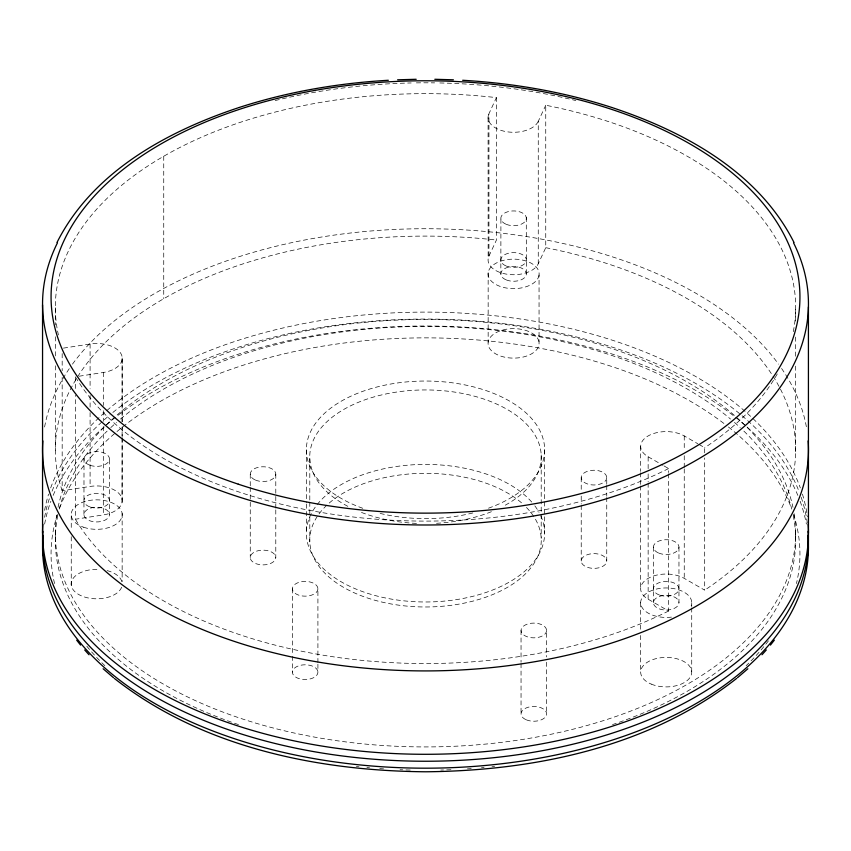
<?xml version="1.0" encoding="UTF-8"?>
<svg xmlns="http://www.w3.org/2000/svg" width="851" height="851" viewBox="0 0 851 851"><rect width="100%" height="100%" fill="white"/><g stroke="black" fill="none" stroke-linecap="round" stroke-linejoin="round"><path stroke-width="0.64" stroke-dasharray="4.25 3.19" d="M122.055 502.377L122.129 437.691M122.097 436.34L122.15 427.138M122.108 421.809L122.15 357.08L122.15 421.713M84.015 458.146L83.941 514.461M500.92 219.143L500.835 274.011M793.281 331.677A370.185 213.729 0 0 0 545.746 105.237L545.746 247.684L538.257 263.799A25.53 14.744 0 0 1 506.994 274.224A25.53 14.744 0 0 1 488.942 256.172L488.942 113.726L496.42 97.61A370.185 213.729 0 0 0 58.411 334.943M538.257 263.799L538.257 121.363L545.746 105.237M488.942 256.172L496.42 240.056L496.42 97.61M63.442 348.123L90.089 344.006A25.53 14.744 0 0 1 121.363 354.431A25.53 14.744 0 0 1 103.311 372.483L79.196 376.206M62.176 377.344L62.176 490.761L90.089 486.442A25.53 14.744 0 0 1 121.363 496.867A25.53 14.744 0 0 1 103.311 514.919L75.388 519.238L75.388 395.268M648.143 468.635L648.143 456.764A25.53 14.744 0 0 1 648.143 435.925A25.53 14.744 0 0 1 684.247 435.925L697.873 443.786M699.011 444.445L704.692 447.722L704.692 452.806M648.143 456.764L662.908 465.284M664.046 465.944L668.588 468.561L668.588 472.518M668.588 473.837L668.588 611.007L648.143 599.21A25.53 14.744 0 0 1 648.143 578.361A25.53 14.744 0 0 1 684.247 578.361L704.692 590.158L704.692 457.891M526.28 217.452L526.365 273.756M109.375 459.838L109.46 514.706A12.765 7.372 0 0 1 90.132 520.897A12.765 7.372 0 0 1 90.504 508.143A12.765 7.372 0 0 1 109.46 514.706M488.08 117.8L488.155 258.832M795.664 309.392L795.664 323.891M795.664 337.081L795.664 356.867M795.664 366.1L795.664 451.828M795.685 533.205L795.685 540.151M691.725 602.678L691.725 606.614M691.725 607.922L691.725 672.162M684.247 435.925L684.247 450.424M684.247 455.7L684.247 467.571M684.247 468.89L684.247 578.361M678.96 547.097L678.96 602.678A12.765 7.372 0 0 1 659.812 609.061A12.765 7.372 0 0 1 659.812 596.296A12.765 7.372 0 0 1 678.96 602.678M653.43 547.097L653.43 602.678M648.143 473.911L648.143 481.826M648.143 483.145L648.143 599.21M640.665 446.339L640.665 471.401M640.665 472.72L640.665 484.591M640.665 485.91L640.665 588.786M640.665 602.678L640.665 630.219M640.665 635.463L640.665 672.162M606.752 477.613A12.765 7.372 0 0 1 587.605 483.996A12.765 7.372 0 0 1 587.605 471.231A12.765 7.372 0 0 1 606.752 477.613L606.752 484.23M606.752 485.549L606.752 496.144M606.752 497.463L606.752 560.99A12.765 7.372 0 0 1 587.605 567.372A12.765 7.372 0 0 1 587.605 554.607A12.765 7.372 0 0 1 606.752 560.99M581.222 477.613L581.222 490.846M581.222 496.144L581.222 504.079M581.222 505.409L581.222 560.99M546.576 630.474A12.765 7.372 0 0 1 527.429 636.856A12.765 7.372 0 0 1 527.429 624.091A12.765 7.372 0 0 1 546.576 630.474L546.576 656.951M546.576 662.238L546.576 713.861M544.64 449.817L544.64 533.205M541.204 455.008L541.204 538.385M539.055 275.043A25.53 14.744 0 0 1 499.133 286.032A25.53 14.744 0 0 1 502.622 260.576A25.53 14.744 0 0 1 539.055 275.043L539.055 344.527A25.53 14.744 0 0 1 499.133 355.516A25.53 14.744 0 0 1 502.622 330.06A25.53 14.744 0 0 1 539.055 344.527M521.046 630.474L521.046 662.238M521.046 663.567L521.046 713.861M488.155 272.724L488.155 342.208M317.912 588.786A12.765 7.372 0 0 1 298.765 595.168A12.765 7.372 0 0 1 298.765 582.403A12.765 7.372 0 0 1 317.912 588.786L317.912 662.897M317.912 664.227L317.912 672.162A12.765 7.372 0 0 1 298.765 678.545A12.765 7.372 0 0 1 298.765 665.78A12.765 7.372 0 0 1 317.912 672.162M309.796 458.529L309.796 500.888M309.796 502.207L309.796 541.917M306.36 449.817L306.36 502.76M306.36 504.079L306.36 533.205M292.382 588.786L292.382 654.962M292.382 656.281L292.382 672.162M275.788 474.135L275.788 508.547M275.788 509.877L275.788 557.522A12.765 7.372 0 0 1 256.64 563.905A12.765 7.372 0 0 1 256.64 551.14A12.765 7.372 0 0 1 275.788 557.522M250.258 474.135L250.258 486.049M250.258 487.378L250.258 557.522M163.743 156.254L163.743 298.69M122.15 426.989L122.15 436.212M122.15 437.531L122.15 499.526M122.15 513.419L122.15 581.595M103.311 372.483L103.311 405.448M103.311 410.725L103.311 421.277M103.311 426.553L103.311 514.919M90.089 344.006L90.089 388.843M90.089 395.438L90.089 407.31M90.089 412.586L90.089 486.442M75.388 376.802L75.388 389.992M71.25 515.738L71.25 530.162M71.25 536.715L71.25 585.222M62.176 353.601L62.176 370.749M55.315 307.764L55.315 324.901M55.315 336.773L55.315 357.877M55.315 365.792L55.315 450.2M55.315 533.205L55.315 540.151M44.603 517.312A382.95 221.09 0 0 1 49.805 497.314M52.06 491.187A382.95 221.09 0 0 1 109.96 414.873M112.875 412.458A382.95 221.09 0 0 1 500.143 323.295A382.95 221.09 0 0 1 798.94 491.187M801.195 497.314A382.95 221.09 0 0 1 807.386 523.642M44.603 510.366A382.95 221.09 0 0 1 48.592 494.101M50.677 487.9A382.95 221.09 0 0 1 425.5 312.104A382.95 221.09 0 0 1 800.323 487.9M802.408 494.101A382.95 221.09 0 0 1 807.386 516.695M793.217 515.504A370.185 213.729 0 0 1 612.518 724.595M238.482 724.595A370.185 213.729 0 0 1 57.783 515.504M59.24 509.089A370.185 213.729 0 0 1 107.109 431.117M110.79 427.617A370.185 213.729 0 0 1 116.523 422.436M120.48 419.043A370.185 213.729 0 0 1 730.52 419.043M734.477 422.436A370.185 213.729 0 0 1 740.21 427.617M743.891 431.117A370.185 213.729 0 0 1 791.76 509.089M794.143 513.717A370.185 213.729 0 0 1 425.5 746.923A370.185 213.729 0 0 1 56.857 513.717M58.049 507.27A370.185 213.729 0 0 1 425.5 319.476A370.185 213.729 0 0 1 792.951 507.27M347.825 506.313A115.747 66.825 0 0 1 342.4 410.246A115.747 66.825 0 0 1 508.877 410.416A115.747 66.825 0 0 1 502.888 506.462M491.41 511.706A115.747 66.825 0 0 1 434.701 523.386M416.501 523.397A115.747 66.825 0 0 1 359.313 511.589M526.482 507.483A115.747 66.825 0 0 1 426.277 606.976A115.747 66.825 0 0 1 323.763 508.27A115.747 66.825 0 0 1 522.971 504.1M44.635 524.067A382.95 221.09 0 0 1 50.858 501.282M53.177 495.367A382.95 221.09 0 0 1 425.5 326.007A382.95 221.09 0 0 1 797.823 495.367M800.142 501.282A382.95 221.09 0 0 1 806.365 524.067M793.589 514.398A374.44 216.186 0 0 1 796.44 583.541M768.442 640.835A374.44 216.186 0 0 1 746.146 665.684M494.612 766.517A374.44 216.186 0 0 1 491.984 766.794M484.07 767.57A374.44 216.186 0 0 1 481.432 767.804M471.22 768.613A374.44 216.186 0 0 1 467.422 768.868M450.945 769.73A374.44 216.186 0 0 1 440.775 770.049M410.225 770.049A374.44 216.186 0 0 1 400.055 769.73M383.578 768.868A374.44 216.186 0 0 1 379.78 768.613M369.568 767.804A374.44 216.186 0 0 1 366.93 767.57M359.016 766.794A374.44 216.186 0 0 1 356.388 766.517M104.854 665.684A374.44 216.186 0 0 1 84.898 643.845M54.56 583.541A374.44 216.186 0 0 1 57.411 514.398M59.613 508.09A374.44 216.186 0 0 1 345.91 342.804A374.44 216.186 0 0 1 725.254 424.489M728.424 426.979A374.44 216.186 0 0 1 791.387 508.09M545.746 247.684A370.185 213.729 0 0 1 704.692 590.158M668.588 611.007A370.185 213.729 0 0 1 75.388 519.238M62.176 490.772A370.185 213.729 0 0 1 496.42 240.056M777.271 373.951A370.185 213.729 0 0 1 704.692 447.722M668.588 468.561A370.185 213.729 0 0 1 75.994 377.812M44.603 426.989A382.95 221.09 0 0 1 69.41 368.472M72.463 364.154A382.95 221.09 0 0 1 425.5 228.728A382.95 221.09 0 0 1 778.537 364.154M781.59 368.472A382.95 221.09 0 0 1 806.397 426.989M538.257 121.363A25.53 14.744 0 0 1 506.994 131.777A25.53 14.744 0 0 1 488.942 113.726M275.171 100.556A382.95 221.09 0 0 1 411.182 82.962M416.384 82.866A382.95 221.09 0 0 1 434.616 82.866M439.818 82.962A382.95 221.09 0 0 1 575.829 100.556M540.715 515.695A119.14 68.782 0 0 1 401.246 600.54A119.14 68.782 0 0 1 331.922 490.633A119.14 68.782 0 0 1 533.237 503.835M534.843 505.877A119.14 68.782 0 0 1 539.023 512.334M362.771 508.292A119.14 68.782 0 0 1 335.028 405.065A119.14 68.782 0 0 1 515.972 405.065A119.14 68.782 0 0 1 488.229 508.292M472.816 512.951A119.14 68.782 0 0 1 378.184 512.951M671.428 617.113A25.53 14.744 0 0 1 640.729 603.699A25.53 14.744 0 0 1 667.95 587.977A25.53 14.744 0 0 1 691.182 605.699M121.64 587.211A25.53 14.744 0 0 1 92.078 598.561A25.53 14.744 0 0 1 71.452 581.882A25.53 14.744 0 0 1 99.631 569.425M107.109 570.606A25.53 14.744 0 0 1 121.853 581.541M658.706 553.065A12.765 7.372 0 0 0 678.896 547.853A12.765 7.372 0 0 0 660.993 540.364A12.765 7.372 0 0 0 658.706 553.065M659.812 595.168A12.765 7.372 0 0 0 678.96 588.786A12.765 7.372 0 0 0 659.812 582.403A12.765 7.372 0 0 0 659.812 595.168M506.366 224.366A12.765 7.372 0 0 0 526.322 218.877A12.765 7.372 0 0 0 508.111 211.644A12.765 7.372 0 0 0 506.366 224.366M506.366 266.065A12.765 7.372 0 0 0 526.322 260.566A12.765 7.372 0 0 0 508.111 253.332A12.765 7.372 0 0 0 506.366 266.065M90.132 465.316A12.765 7.372 0 0 0 109.46 459.115A12.765 7.372 0 0 0 90.504 452.551A12.765 7.372 0 0 0 90.132 465.316M90.132 507.005A12.765 7.372 0 0 0 109.46 500.813A12.765 7.372 0 0 0 90.504 494.24A12.765 7.372 0 0 0 90.132 507.005M255.534 480.102A12.765 7.372 0 0 0 275.724 474.901A12.765 7.372 0 0 0 257.821 467.412A12.765 7.372 0 0 0 255.534 480.102M526.322 719.829A12.765 7.372 0 0 0 546.512 714.617A12.765 7.372 0 0 0 528.609 707.128A12.765 7.372 0 0 0 526.322 719.829M651.217 684.098A25.53 14.744 0 0 0 691.597 673.694A25.53 14.744 0 0 0 655.781 658.706A25.53 14.744 0 0 0 651.217 684.098M506.366 279.958A12.765 7.372 0 0 0 526.322 274.469A12.765 7.372 0 0 0 508.111 267.235A12.765 7.372 0 0 0 506.366 279.958M83.558 527.216A25.53 14.744 0 0 0 122.225 514.834A25.53 14.744 0 0 0 84.313 501.696A25.53 14.744 0 0 0 83.558 527.216"/><path stroke-width="1.28" d="M42.55 304.913L42.55 533.205M56.996 242.471C92.344 172.338 166.168 131.82 237.972 107.875M770.432 645.09L774.325 640.175M762.007 654.749L766.325 649.941M747.869 668.758L737.455 677.747M736.551 678.492C649.132 747.167 534.545 770.783 425.5 771.783C316.455 770.783 201.868 747.167 114.449 678.492M238.642 107.651C287.032 91.897 337.581 83.207 388.343 80.271M397.608 79.813L416.192 79.281M434.808 79.281L453.392 79.813M462.657 80.271C513.419 83.207 563.968 91.897 612.358 107.651M613.028 107.875C684.832 131.82 758.656 172.338 794.004 242.471M113.545 677.747L103.131 668.758M84.674 649.941L88.993 654.749M76.675 640.175L80.568 645.09M808.418 306.945L808.45 533.205M808.142 531.258A382.95 221.09 0 0 1 425.5 761.241A382.95 221.09 0 0 1 42.858 531.258M808.142 524.312A382.95 221.09 0 0 1 425.5 754.294A382.95 221.09 0 0 1 42.858 524.312M807.897 535.258A382.95 221.09 0 0 1 425.5 768.187A382.95 221.09 0 0 1 43.103 535.258M808.142 440.924A382.95 221.09 0 0 1 425.5 670.918A382.95 221.09 0 0 1 42.858 440.924M793.526 242.78A382.95 221.09 0 0 1 425.5 524.993A382.95 221.09 0 0 1 57.474 242.78M238.28 484.176A374.44 216.186 0 0 0 799.94 296.956A374.44 216.186 0 0 0 238.28 109.736A374.44 216.186 0 0 0 238.28 484.176"/></g></svg>
